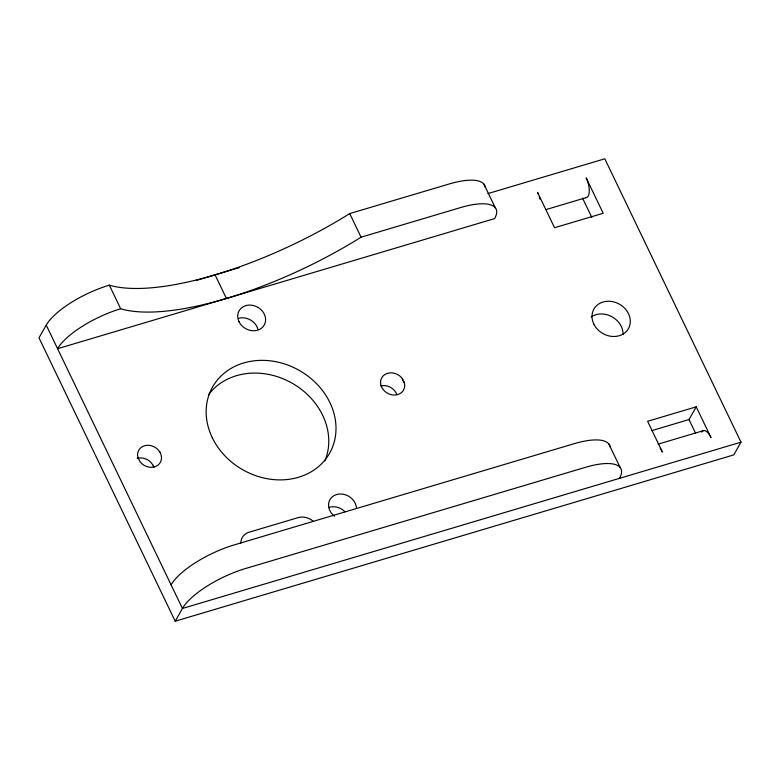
<?xml version="1.0" encoding="UTF-8"?>
<svg xmlns="http://www.w3.org/2000/svg" width="780" height="780" viewBox="0 0 780 780"><rect width="100%" height="100%" fill="white"/><g stroke="black" fill="none" stroke-linecap="round" stroke-linejoin="round"><path stroke-width="1.17" d="M485.257 187.151A55.575 18.506 -25.7 0 0 449.085 184.002L349.723 213.583A197.623 65.822 -25.7 0 1 109.317 285.158A55.575 18.506 -25.7 0 0 46.235 325.104L39 337.828L175.207 621.202L733.765 454.896L741 442.172L604.792 158.798L487.87 193.606M175.207 621.202L182.442 608.468A55.575 18.506 -25.7 0 1 245.524 568.532L585.292 467.366A55.575 18.506 -25.7 0 1 619.447 478.354M651.943 430.589L688.993 419.552L696.228 406.828L711.019 437.599A13.894 5.675 73.4 0 0 701.727 432.159M196.423 280.381L239.538 267.55M361.072 237.198L460.444 207.617A55.575 18.506 -25.7 0 1 494.598 218.605L57.584 348.719A55.575 18.506 -25.7 0 1 120.666 308.773A197.623 65.822 -25.7 0 0 361.072 237.198L349.723 213.583M546.127 209.547L586.638 197.476M696.228 406.828L647.605 421.298L662.395 452.078A13.894 5.675 73.4 0 0 660.241 448.422M658.154 444.132L703.307 430.697M741 442.172L182.442 608.468L46.235 325.104M582.533 198.091L591.825 217.405M688.993 419.552L695.624 433.348M483.961 184.197L495.31 207.811M608.819 443.947L620.168 467.561M402.568 379.09L404.381 382.853A12.499 10.627 29.6 0 1 396.962 394.758A12.499 10.627 29.6 0 1 382.024 387.816L380.903 384.998A12.499 10.627 29.6 0 1 386.88 373.513A12.499 10.627 29.6 0 1 401.398 377.471L404.381 382.853M215.056 274.833L226.405 298.447M109.317 285.158L120.666 308.773M159.968 452.098L160.397 453.073A12.412 10.54 29.6 0 1 155.98 466.333A12.412 10.54 29.6 0 1 140.371 462.16L137.894 457.714M153.163 465.806L152.734 464.822A12.499 10.627 29.6 0 0 137.153 458.425M334.474 516.233A14.45 12.285 29.6 0 1 335.488 494.93A14.45 12.285 29.6 0 1 356.363 507.497M238.534 318.377A14.45 12.285 29.6 0 1 257.907 329.082M329.335 507.292A14.45 12.285 29.6 0 1 345.091 511.836M137.982 457.694A12.412 10.54 29.6 0 1 144.905 445.643A12.412 10.54 29.6 0 1 159.89 452.127M153.27 465.835A12.499 10.627 29.6 0 1 153.943 467.59M380.591 385.944A12.499 10.627 29.6 0 1 396.854 394.631M538.473 194.464A13.894 5.675 73.4 0 0 537.537 192.319L554.56 227.74L603.184 213.262L586.16 177.84A13.894 5.675 73.4 0 1 585.653 197.613M539.263 196.736A13.894 5.675 73.4 0 1 539.896 199.076M591.172 316.924A19.841 16.858 29.6 0 1 612.008 316.797A19.841 16.858 29.6 0 1 623.064 334.552M610.116 446.911A55.575 18.506 -25.7 0 0 573.943 443.752L234.175 544.918A55.575 18.506 -25.7 0 0 171.093 584.854M208.504 394.816A67.246 57.154 29.6 0 1 292.052 383.146A67.246 57.154 29.6 0 1 324.87 460.873M313.589 521.537A15.2 12.919 29.6 0 0 299.149 517.325L250.526 531.794A15.2 12.919 29.6 0 0 240.825 543.104M239.021 321.691A14.45 12.285 29.6 0 0 263.094 326.674A14.45 12.285 29.6 0 0 252.876 305.409A14.45 12.285 29.6 0 0 239.021 321.691M593.794 324.031A19.841 16.858 29.6 0 0 626.847 330.886A19.841 16.858 29.6 0 0 612.807 301.685A19.841 16.858 29.6 0 0 593.794 324.031M212.248 437.639A67.246 57.154 29.6 0 0 324.285 460.853A67.246 57.154 29.6 0 0 276.705 361.871A67.246 57.154 29.6 0 0 212.248 437.639"/></g></svg>
